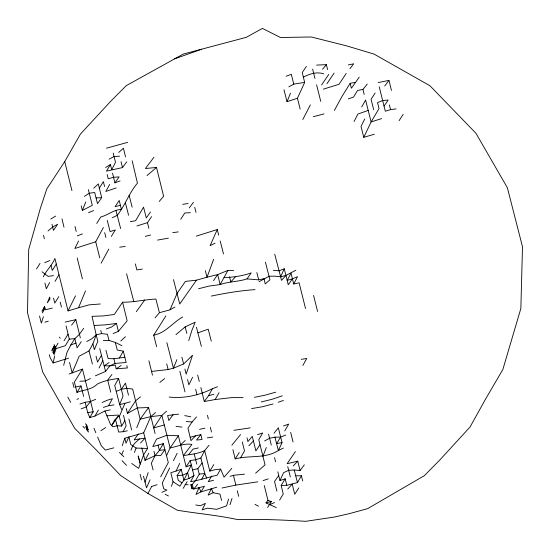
<?xml version="1.0" encoding="UTF-8"?>
<svg xmlns="http://www.w3.org/2000/svg" width="550" height="550" viewBox="0 0 550 550"><rect width="100%" height="100%" fill="white"/><g stroke="black" fill="none" stroke-linecap="round" stroke-linejoin="round"><path stroke-width="0.82" d="M68.496 358.188L53.137 362.966L54.663 355.967M228.518 499.125L226.6 505.842L216.624 509.321L207.35 508.166L202.153 509.919L205.384 503.319L200.379 505.746L195.793 504.982M63.662 365.331L67.011 352.371L70.792 345.001L74.855 338.635L79.489 334.221L83.683 328.316M188.719 340.643L191.764 330.756L195.195 322.176L185.151 326.906L175.966 334.613M43.416 316.642L41.36 323.091L39.538 316.03M229.955 504.79L231.997 498.513M54.017 354.777L56.073 348.569L54.086 344.568M150.067 479.793L146.513 487.864L145.035 482.13L148.17 472.608M44.557 306.632L42.446 312.909L44.942 308.151L44.557 306.632L41.999 311.163M122.224 445.686L124.795 438.219L143.681 432.788L150.817 416.618L155.54 412.527M171.442 486.296L173.03 481.711L170.844 472.746L181.184 469.315L183.906 480.129L179.822 486.166L173.03 481.711M69.114 374L72.153 372.934L79.138 356.242L89.011 350.921L92.888 343.887L96.188 334.874L92.029 316.326L103.324 315.927L114.311 314.476L122.574 302.211C133.801 302.335 144.705 299.564 155.891 299.049L159.424 312.696L155.017 317.859M140.257 463.904L138.6 468.373L131.67 463.444M134.42 452.519L136.084 448.064L147.62 448.456L143.681 432.788M213.654 259.291L207.02 277.207L196.467 280.17L185.412 281.401L177.066 293.384L170.012 309.836L159.424 312.696M52.786 352.578L54.966 346.816L53.391 353.65L55.509 347.648L58.046 343.124M255.613 473.172L265.024 464.867L262.948 456.294L266.31 447.494M131.003 450.223L132.701 445.885L134.853 443.107L139.542 438.914L145.028 438.158L140.539 443.039M136.744 427.824L140.154 419.196L148.596 407.543L137.308 407.942L127.463 413.373L126.259 408.506M130.24 401.844L124.953 403.301L119.323 416.515L121.674 426.03L117.081 425.789L112.839 426.766L110.509 424.373L104.933 410.994L94.978 416.041L89.726 417.594L87.698 412.555L85.133 402.291L79.915 403.975M88.358 189.626L92.304 205.349L82.356 210.409L85.807 201.912M176.901 359.672L173.449 368.177L168.142 369.538L151.566 371.415L148.906 360.8M306.357 66.419L302.232 72.579L304.673 82.411L297.433 98.237L287.024 101.695L290.489 93.239M43.299 276.836C46.406 270.236 52.14 265.306 54.904 258.466L68.049 310.915L78.54 307.739L85.491 290.909M196.35 236.108L217.271 229.536L210.121 245.671L215.098 243.155M123.826 456.706L121.681 454.706L123.454 450.643M295.866 270.222L285.966 275.433L281.49 280.383L280.644 276.774L284.233 268.751L279.132 270.834L273.274 270.298M166.561 411.187L161.865 415.381L170.094 447.879L166.492 455.785L163.336 443.603L152.797 446.621L156.523 439.134L166.815 435.284L178.372 435.786L186.127 466.812L191.297 464.956L190.218 460.522L195.697 459.752L200.894 457.999L204.662 450.601L209.021 445.239M274.003 433.242L278.334 427.797L282.019 442.619L278.396 450.526C265.272 458.934 249.521 455.056 235.18 458.906L232.911 449.659M294.222 469.989L295.707 475.826L301.386 475.743L297.468 482.611L286.839 485.313L285.168 478.816L279.957 480.521L283.594 472.677L288.613 470.312L294.222 469.989L300.066 470.477L304.343 464.826M176.041 471.123L179.678 463.409M374.275 134.228L363.77 137.342L371.126 121.935L379.033 108.556L377.52 102.616L382.607 100.547L388.163 100.045L384.038 106.136L385.323 111.203L390.562 109.601L396.069 108.914M112.186 217.711L117.219 215.401C125.152 205.363 129.092 192.913 137.431 183.164L132.165 160.765M163.336 443.603L159.417 450.409L155.052 455.682L151.36 463.279L153.093 469.906M192.589 377.272L188.87 384.849L187.543 379.541M183.198 488.317L187.103 481.663M68.049 310.915L75.508 295.845M160.683 476.802L168.3 462.543L166.561 455.847M364.753 118.931L361.027 126.452L363.77 137.342M173.436 460.721L177.155 453.269M78.595 241.038L74.841 248.497L95.721 241.787L103.386 227.446M52.023 350.893L54.45 346.067M354.09 121.488L357.851 114.077L368.197 110.412L365.606 100.052L361.707 106.996M108.831 249.067L101.111 263.216M99.048 367.998L102.816 360.594L99.756 348.624M302.789 119.542L310.358 104.878M106.892 415.8L118.092 415.078L118.711 415.821L115.301 420.358L115.878 420.936L118.69 432.059L123.118 431.723L126.142 425.844L123.523 415.388M305.539 308.557L299.104 282.803L293.741 283.993L297.522 276.643L292.456 278.85L287.189 280.376L288.248 284.742L292.456 278.85L291.012 273.151L287.189 280.376L284.233 268.751M169.654 467.933L162.278 483.031L163.742 488.778L166.884 490.126L161.865 492.381M49.651 282.542L46.338 288.764L44.887 283.044M198.543 288.743L209.172 286.055L220.158 284.577L227.886 270.442L233.585 270.435M51.851 350.233L54.326 345.551M151.759 486.289L147.929 493.467M141.79 447.996L145.001 460.364L148.823 453.228M89.726 417.594L93.191 411.826L82.445 369.078L74.394 382.078L76.966 392.363C83.937 389.723 91.754 389.792 97.377 384.044C104.053 380.593 111.272 379.555 118.566 378.407L114.723 385.536L119.639 404.649L121.619 409.516M334.379 110.433L342.093 96.25L350.171 83.318L355.589 82.349L359.219 77.117M193.958 475.544L189.104 478.493L183.906 480.129L191.297 464.956L193.958 475.544L190.596 481.69C199.684 480.164 208.312 477.249 217.229 475.159L220.619 469.116L215.077 469.672L209.784 471.103L204.662 450.601C197.904 453.929 190.548 454.266 183.315 455.675L191.881 444.455C184.222 443.004 177.361 446.621 170.094 447.879M201.424 479.676L204.786 473.543L200.894 457.999M279.586 500.136L283.243 493.982L281.167 485.416L285.168 478.816M103.324 407.406L108.542 405.721L112.42 398.716L107.167 400.263L102.108 402.497M109.684 184.47L105.799 191.455L116.194 187.942M200.86 387.558L204.291 401.514L208.526 395.711L212.41 388.733L217.532 386.726M302.857 365.468L306.742 358.469L301.29 359.342M202.125 462.942L197.869 468.648L199.244 474.114L195.855 480.164L192.032 484.715L190.554 484.632L192.294 488.689L193.841 489.012L204.462 486.283L200.949 491.893L195.979 494.436L199.1 487.465L200.949 491.893L216.707 487.217M94.978 416.041L98.381 410.039M105.951 350.316L108.137 358.586L113.884 358.737L119.384 358.022L123.303 351.141L117.281 350.054L115.287 342.444L108.996 340.416L103.304 340.45M240.57 457.813L244.489 450.931L242.289 441.925M204.291 401.514L215.133 399.547L219.051 392.672M101.482 355.279L97.549 362.12L96.058 356.242M284.749 430.939L288.674 424.105L283.504 425.954M267.582 507.492L271.315 501.586L267.967 500.342L264.303 485.574M121.674 426.03L124.85 420.688M55.014 281.373L58.994 274.718M66.089 325.951L69.293 339.13L65.299 345.73L56.073 348.569M64.735 161.583L80.424 134.076L110.681 101.296L126.239 85.669L183.226 54.079L246.311 37.324L262.405 28.387L280.418 37.489L311.327 36.994L346.184 45.739L374.131 54.12L429.928 85.752L475.929 133.244L507.368 187.722L522.5 246.812L520.857 308.468L502.844 369.511L485.595 399.039L470.044 426.999L439.835 459.958L424.311 475.688L367.709 508.612L349.477 513.611L334.489 517.034L305.759 521.311C283.257 519.991 260.494 518.918 237.854 519.64C217.869 515.247 197.436 513.604 177.272 510.214L148.129 493.591L120.588 475.502L97.817 451.543L74.669 428.285L42.728 372.075L27.5 312.647L28.71 249.487L40.343 208.409L46.833 188.822L64.735 161.583L71.94 190.651M113.218 153.044L115.493 162.291L111.726 169.696L110.44 164.56L106.432 171.126L122.519 167.578L126.761 161.81M64.054 340.732L68.069 334.201M285.739 435.064L280.624 437.106L276.602 443.63L278.396 450.526L283.381 448.044M84.404 196.364L89.21 193.27L94.689 192.486L97.515 203.651L101.688 197.649L99.337 188.134L103.366 181.631L104.596 186.601M156.633 346.686L153.704 335.163L165.866 315.941M209.784 471.103L213.812 464.606M211.771 476.025L208.264 481.669L213.558 480.246M58.816 296.601L54.773 303.071L53.549 298.121M96.724 223.438L100.767 216.982C107.938 215.167 113.754 209.681 121.385 209.371L119.213 200.461L115.101 206.669L120.395 205.267M111.292 236.452L115.328 229.989L110.083 231.577L107.264 220.419M76.966 392.363L81.008 385.928L75.604 386.953M147.62 448.456L143.591 454.877L140.326 463.939L138.167 455.957L140.305 463.925M40.019 263.402L36.513 268.936M56.313 264.041L52.257 270.435L51.026 265.485M321.564 85.002L328.776 74.388M235.18 458.906L239.25 452.554M298.801 487.912L294.724 494.251L292.194 484.103L287.732 489.101M180.696 219.319L184.772 212.994L190.396 212.706M399.087 120.684L403.164 114.359M295.412 451.584L287.107 463.719L297.784 461.175L300.066 470.477M334.104 73.088L326.906 83.744M375.141 92.998L371.071 99.282L373.691 109.732M186.127 466.812L190.218 460.522M181.761 482.769L178.31 480.363L177.114 475.53L181.184 469.315M346.184 73.446L339.041 84.287L323.331 89.162M127.463 413.373L135.637 400.785L140.401 396.839M116.188 391.318L121.33 389.352L125.434 383.13L128.507 395.168M257.503 434.658L262.714 432.96L258.768 439.732L260.006 444.709L255.887 450.918L252.278 436.342L247.892 441.595L247.012 437.848M170.142 447.92L178.372 435.786M196.529 416.886L192.094 421.974L187.956 428.099L190.981 440.632L195.504 435.861L200.839 434.596L202.063 439.526L196.515 440.055L200.839 434.596M81.249 341.708L77.11 347.82L74.855 338.635L69.293 339.13M213.51 280.631L217.669 274.574L227.886 270.442M136.971 225.919L147.441 222.667L151.601 216.624M205.329 270.662L207.02 277.207L217.669 274.574L220.158 284.577C228.862 281.442 238.274 281.82 247.032 278.891L251.206 272.882C242.364 276.079 233.358 277.166 224.07 277.688M112.53 173.174L114.929 182.868L119.109 176.894L113.527 177.313L108.24 178.764L107.216 174.536M115.301 420.358L111.664 425.549L114.751 419.877L118.711 415.821L119.323 416.515M173.044 414.583L168.864 420.551L167.613 415.525L178.619 414.143M277.839 471.824L278.712 475.537L274.532 481.498L276.918 491.15M144.746 299.963L136.317 311.678M150.466 212.025L146.279 217.951L143.557 207.151L135.657 220.681L130.247 221.698M138.332 434.019L134.131 439.924L139.542 438.914M355.589 82.349L351.381 88.22L350.171 83.318M196.467 280.17L179.733 303.992L173.491 279.606M189.221 207.948L193.49 202.283M384.704 86.041L388.953 80.396L391.456 90.448M153.959 157.245L145.413 168.52L156.509 167.454L163.632 196.268L159.225 201.451M111.932 374.502L107.649 380.105L110.736 392.171M95.404 375.822L105.552 371.449L109.842 365.86L115.039 363.419L126.17 362.478L123.303 351.141M349.938 68.667L353.678 63.821L348.288 64.921M240.563 434.569L231.832 445.232M276.299 507.588L265.98 502.886L267.967 500.342M71.562 325.153L75.873 319.646L80.334 337.851M95.7 399.362L90.592 401.431L86.267 406.911L81.125 408.849M188.691 454.547L193.029 449.123L198.385 447.927M348.349 98.842L353.54 97.082L357.534 90.468L362.945 89.43L367.269 84.033M197.622 484.316L193.841 489.012L192.032 484.715M322.554 69.245L326.37 64.68L327.594 69.609M113.121 333.561L118.381 331.347L127.153 320.836L122.574 302.211M231.804 468.353L224.077 477.159L220.619 469.116M235.29 277.028L230.808 281.951L229.536 276.849M248.896 445.748L253.419 440.969M293.246 465.912L297.784 461.175M166.87 342.616L173.449 368.177L183.638 363.949L192.534 355.252L186.175 374.124L184.903 369.022M180.593 444.861L185.226 440.467M93.679 188.279L98.312 183.899L99.337 188.134M120.766 340.986L125.441 336.731M118.745 152.419L123.434 148.218L125.544 156.922M108.996 340.416L107.415 334.262L101.523 333.589L96.188 334.874L91.644 338.896L86.701 341.522M147.042 175.56L156.509 167.454M48.029 230.993L52.656 227.033L57.633 224.269L53.481 230.326L51.982 224.256M159.851 382.408L164.649 378.599M118.381 331.347L116.504 323.441L111.623 326.996L106.287 328.962M102.816 360.594L104.122 365.805L109.842 365.86L115.308 365.042L116.194 368.809L121.144 365.509M100.918 430.684L105.717 427.536M182.689 316.999C172.645 322.603 165.584 333.025 153.704 335.163M109.099 362.608L104.122 365.805L105.552 371.449M259.057 281.71L269.087 276.251L274.759 276.148L280.644 276.774L285.966 275.433M105.593 167.523L110.44 164.56M50.737 219.051L55.66 216.102M170.012 309.836L174.9 307.024M288.839 86.838L293.762 84.123L304.673 82.411M264.619 440.949L269.548 438.254L274.931 437.147L280.624 437.106M109.086 159.17L114.029 156.537L119.625 156.166M145.001 460.364L155.052 455.682L160.71 455.517L164.917 449.707L159.417 450.409L158.111 445.28M213.159 492.704L208.154 495.144L211.372 488.482L213.159 492.704L219.959 494.141L221.595 500.493M90.482 378.531L85.477 380.957L79.867 381.274M212.41 388.733C199.141 395.34 183.989 398.695 169.187 397.072M303.353 77.151C309.65 73.886 316.614 71.514 323.675 73.824M269.493 504.701L274.581 502.556M76.993 399.328L78.581 398.661M88.509 212.657L93.61 210.581M44.708 262.659L49.809 260.583M82.445 369.078L72.153 372.934L69.506 362.388M286.179 76.244L291.314 74.278L293.762 84.123M77.296 235.867L82.438 233.915M114.929 182.868L120.072 180.936M282.308 395.835L271.913 399.334L261.257 401.947M70.792 345.001L75.941 343.083M201.383 346.376L197.883 332.867L208.223 329.182L211.276 341.131M174.529 58.877L201.513 49.28M278.259 402.256L283.436 400.421M381.576 118.608L371.126 121.935L368.197 110.412M263.058 480.59L268.269 478.871M151.917 486.399L157.094 484.701M275.749 392.178L265.196 395.147L254.423 397.341M230.058 476.355L233.42 475.31L244.496 474.162M44.818 322.19L48.249 321.2M106.514 148.191L127.648 142.368M164.244 424.985L153.684 427.921L161.865 415.381L150.817 416.618L140.154 419.196L132.66 389.091L126.699 388.204L121.33 389.352L118.566 378.407M257.716 481.834L235.84 485.086L222.049 488.008M78.54 307.739L89.121 304.858L100.272 303.985M190.211 437.298L195.504 435.861M273.048 403.961L262.446 406.746L251.57 408.588M313.376 116.696L323.971 113.884M208.526 395.711L213.833 394.343M145.289 236.369L150.604 235.001M113.802 447.858L105.401 450.079L101.289 445.782L97.618 437.023M124.953 403.301L119.639 404.649L123.042 395.993L121.33 389.352M192.541 469.961L197.869 468.648M265.98 502.886L271.315 501.586M247.032 278.891L258.727 279.874L264.062 278.596L265.189 283.876L269.933 279.861L265.409 262.123M65.175 322.087L75.873 319.646M388.953 80.396L378.214 82.576M123.118 431.723L127.366 430.781M211.269 296.072C225.713 293.102 240.322 290.593 255.042 289.644M199.526 429.344L204.896 428.196M104.933 410.994L110.302 409.853M157.575 240.082L168.424 238.164M250.229 427.859L233.833 430.327M282.019 442.619L276.602 443.63L274.931 437.147M52.305 308.089L45.354 309.794L44.942 308.151M85.133 402.291L90.592 401.431M182.676 204.346L188.134 203.493M119.384 358.022L124.85 357.191M108.542 405.721L114.008 404.896M207.288 437.855L212.754 437.037M215.133 399.547L231.688 397.602L243.1 397.636M142.333 269.101L136.861 269.892L135.341 263.931M172.734 232.65L178.228 231.907M119.694 247.191L125.187 246.448M87.698 412.555L93.191 411.826M53.563 275.646L48.056 276.347L42.034 271.782M116.504 323.441L105.497 324.851L94.277 325.49M116.194 368.809L127.359 367.971L126.864 365.551M199.244 474.114L204.786 473.543L206.697 478.204M326.37 64.68L316.614 65.093M177.114 475.53L182.689 475.214L187.674 472.842L189.104 478.493M96.058 197.924L101.688 197.649M188.121 484.729L185.034 484.578M281.167 485.416L286.839 485.313M186.258 421.534L192.094 421.974M176.069 426.422L181.961 427.082M191.524 488.538L192.294 488.689L191.283 484.639M184.745 415.601L190.802 416.804M115.287 342.444L121.921 345.675M255.008 504.391L258.521 506.199M165.165 494.257L168.403 495.949M136.111 448.085L130.721 444.482L128.906 436.803L126.032 443.211L124.795 438.219M119.453 452.451L121.681 454.706M88.646 429.667L85.628 426.484L87.519 431.056L86.646 427.584L88.509 432.053M82.892 426.332L84.721 428.23M126.507 465.321L121.997 460.604M60.211 338.339L59.579 337.102M70.758 402.38L67.753 397.072M53.137 362.966L50.078 357.576L49.342 354.716M93.919 428.175L95.803 432.719M85.635 423.631L87.656 428.649L86.673 424.799M274.718 254.162L280.644 276.774M256.816 272.573L258.727 279.874M126.589 273.824L133.849 301.744M295.707 475.826L297.468 482.611M220.165 240.941L223.52 253.942M271.308 445.053L268.572 434.177M181.885 357.197L183.638 363.949M290.311 476.871L287.739 466.599M197.656 375.059L199.292 381.432M185.151 326.906L186.828 333.41M128.59 215.277L125.4 202.833M143.495 476.176L145.035 482.13M96.188 334.874L97.838 341.275L94.359 349.669L92.888 343.887M89.011 350.921L92.407 364.066M384.038 106.136L379.232 86.783M283.965 89.705L287.024 101.695M132.158 207.185L129.106 195.222M120.629 228.601L115.961 210.354M260.006 444.709L262.948 456.294M147.441 222.667L148.892 228.401M121.014 161.659L122.519 167.578M83.634 396.406L81.008 385.928M316.58 84.831L320.76 101.379M314.937 78.458L312.647 69.142M297.433 98.237L300.156 109.044M313.562 295.446L317.584 311.472M217.271 229.536L218.673 235.077M196.467 327.271L197.883 332.867M237.263 490.717L238.693 496.341M184.992 391.861L179.857 371.305M194.281 454.163L196.769 464.152M166.712 363.901L168.142 369.538M155.107 433.538L148.596 407.543M128.913 419.072L131.663 429.99M140.113 474.299L141.536 479.923M301.386 475.743L302.706 480.996M195.656 389.29L197.024 394.707M95.721 241.787L99.77 257.888M82.424 278.912L77.179 257.971M43.498 235.324L44.371 238.776M389.393 104.919L390.562 109.601M362.945 89.43L364.189 94.449M292.456 278.85L293.741 283.993M278.712 475.537L279.957 480.521M194.748 207.329L196.013 212.403M74.979 226.462L76.223 231.447M60.204 302.122L61.449 307.127M72.751 382.553L74.002 387.592M290.661 432.355L293.04 441.994M233.42 475.31L235.84 485.086M210.327 427.24L211.502 432.018M104.686 232.643L105.889 237.49M153.972 451.309L155.052 455.682M81.228 205.831L82.356 210.409M113.884 358.737L115.039 363.419M274.56 457.689L275.543 461.794M61.992 218.9L63.986 227.198M207.474 415.284L208.34 418.983M151.566 371.415L152.46 375.189M100.801 330.419L101.523 333.589M49.631 297.241L47.314 302.789L50.057 298.925L49.631 297.241"/></g></svg>
